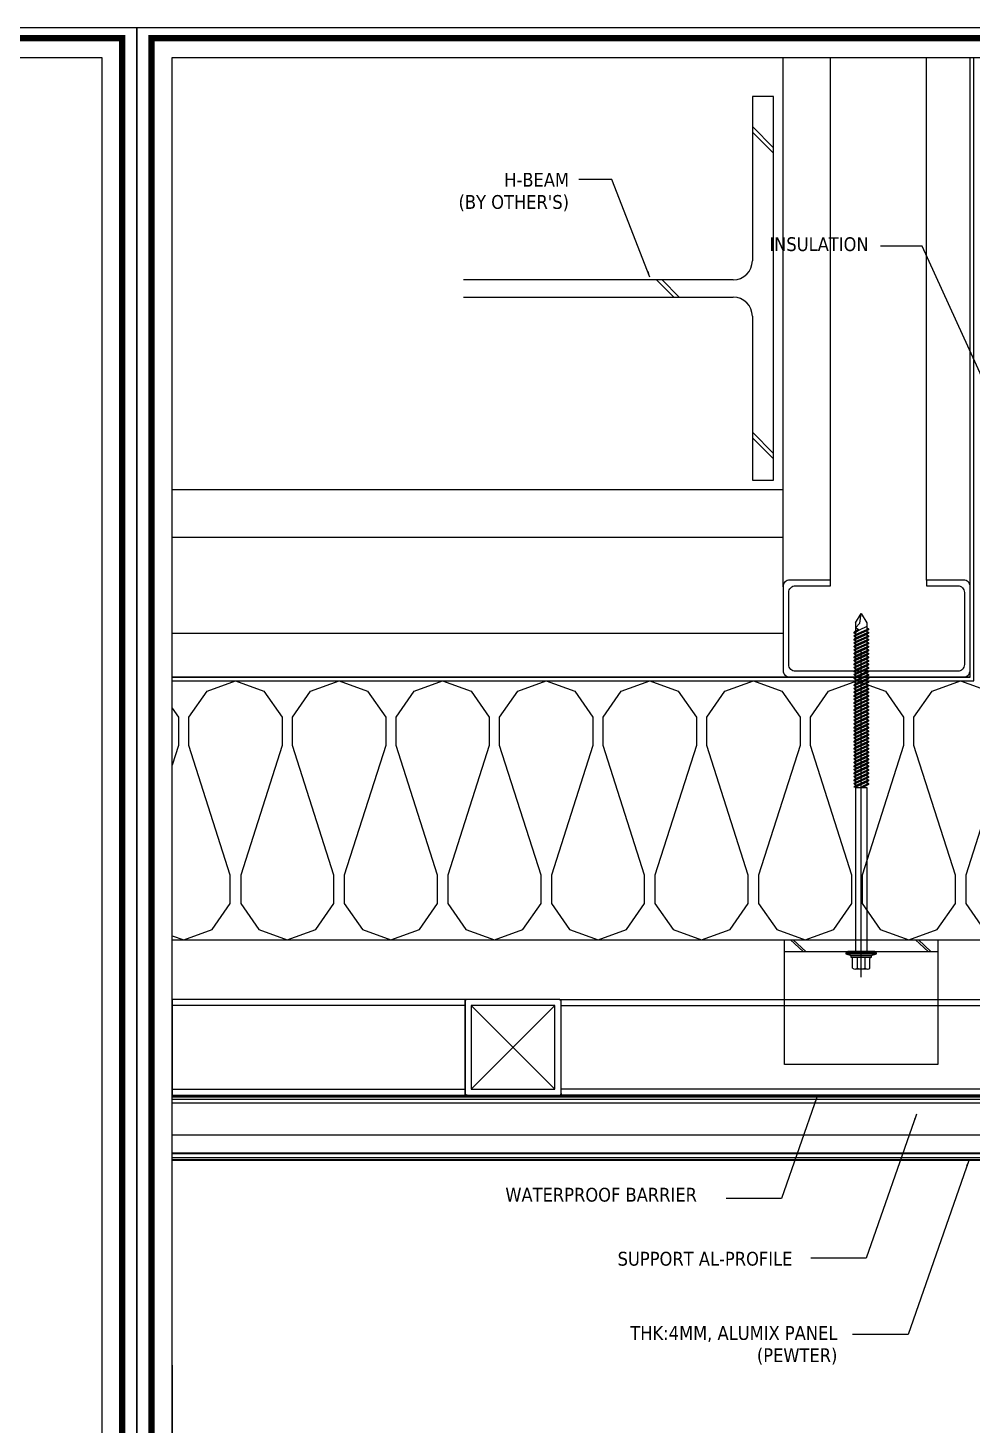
# Model space of a CAD drawing. Header units: millimetres. Extents: x 7297 to 60227, y -7497 to 19324.
# Drawn here: x 11703 to 12195, y 2849 to 3577 of the extents above; entities that cross this region are included whole.
import ezdxf

# ---------------------------------------------------------------- set-up
doc = ezdxf.new("R2010")
doc.units = ezdxf.units.MM
doc.linetypes.add('HIDDEN', pattern=[0.375, 0.25, -0.125])
doc.layers.add('NS_AL_PANEL', color=32, linetype='Continuous', lineweight=9)
for name, color, linetype in [('NS_BRACKET_NUTS', 1, 'Continuous'), ('NS_COL_D-GREY', 8, 'Continuous'), ('NS_COL_L-GREY', 8, 'Continuous'), ('NS_CON_LINE', 2, 'Continuous'), ('NS_DIM', 1, 'Continuous'), ('NS_FORM', 7, 'Continuous'), ('NS_FRAME', 253, 'Continuous'), ('NS_INSUL', 8, 'Continuous'), ('NS_PIPE_FRAME', 2, 'Continuous'), ('NS_TEXT', 2, 'Continuous'), ('NS_WATERPROOF', 150, 'Continuous')]:
    doc.layers.add(name, color=color, linetype=linetype)
doc.styles.add('Expo M', font='Expo M.ttf')
doc.dimstyles.new('DS2', dxfattribs={"dimscale": 2, "dimtxt": 1.8, "dimasz": 1.5, "dimexe": 1, "dimexo": 1, "dimgap": 0.5, "dimtad": 1, "dimtoh": 1, "dimdec": 1, "dimzin": 1, "dimdsep": 46, "dimtxsty": 'Expo M', "dimcen": 2, "dimadec": 1, "dimazin": 0, "dimtfac": 1, "dimtdec": 4, "dimtix": 1, "dimtmove": 1, "dimatfit": 3, "dimfxl": 1, "dimtolj": 1, "dimtzin": 1, "dimarcsym": 0})
doc.dimstyles.new('N-SPACE', dxfattribs={"dimscale": 4, "dimtxt": 1.8, "dimasz": 1.5, "dimexe": 1, "dimexo": 1, "dimgap": 1, "dimtad": 1, "dimtoh": 1, "dimdec": 1, "dimzin": 1, "dimdsep": 46, "dimtxsty": 'Expo M', "dimcen": 2, "dimclrd": 1, "dimclre": 1, "dimclrt": 2, "dimadec": 1, "dimazin": 0, "dimtfac": 1, "dimtdec": 1, "dimtix": 1, "dimtmove": 1, "dimatfit": 3, "dimfxl": 1, "dimtolj": 1, "dimtzin": 1, "dimarcsym": 0})

# ---------------------------------------------------------------- blocks, each defined once
blk = doc.blocks.new('*D787')
at = {"layer": 'NS_DIM', "color": 1, "lineweight": -2, "transparency": 16777216}
for p, q in [((11778.08, 2879.85), (11778.08, 2805.22)), ((12446.06, 2879.85), (12446.06, 2805.22)), ((12440.06, 2809.22), (11784.08, 2809.22))]:
    blk.add_line(p, q, dxfattribs=at)
at = {"layer": 'NS_DIM', "color": 1, "transparency": 16777216}
for points in [[(11784.08, 2810.22), (11784.08, 2808.22), (11778.08, 2809.22)], [(12440.06, 2810.22), (12440.06, 2808.22), (12446.06, 2809.22)]]:
    blk.add_solid(points, dxfattribs=at)
at = {"layer": 'NS_DIM', "color": 2, "transparency": 16777216, "insert": (12112.07, 2817), "char_height": 7.2, "attachment_point": 5, "style": 'Expo M'}
blk.add_mtext('\\A1;MODULE DIM', dxfattribs=at)
blk = doc.blocks.new('AL-TEMPLATE')
at = {"color": 7, "ltscale": 2}
blk.add_lwpolyline([(1972.34, 1515.25), (1972.34, 921.25), (2812.34, 921.25), (2812.34, 1515.25)], close=True, dxfattribs=at)
at = {"color": 8, "const_width": 2.5}
blk.add_lwpolyline([(1976.34, 1509.45), (2808.34, 1509.45), (2808.34, 927.05), (1976.34, 927.05)], close=True, dxfattribs=at)
at = {"color": 9}
blk.add_lwpolyline([(1984.07, 1501.32), (2709.08, 1501.32), (2709.08, 935.18), (1984.07, 935.18)], close=True, dxfattribs=at)
blk = doc.blocks.new('sb150')
for p, q in [((3.95, 167.86), (-3.95, 164.44)), ((-1.14, 167.51), (-3.95, 166.28)), ((-2.95, 171.33), (-2.95, 167.08)), ((2.95, 171.33), (2.95, 167.86)), ((3.95, 166.03), (-3.95, 162.61)), ((3.95, 164.19), (-3.95, 160.78)), ((3.95, 162.36), (-3.95, 158.94)), ((3.95, 160.53), (-3.95, 157.11)), ((-2.95, 166.28), (-2.95, 165.25)), ((-2.95, 164.44), (-2.95, 163.41)), ((-2.95, 162.61), (-2.95, 161.58)), ((-2.95, 160.78), (-2.95, 159.75)), ((2.95, 167.06), (2.95, 166.03)), ((2.95, 165.22), (2.95, 164.19)), ((2.95, 163.39), (2.95, 162.36)), ((2.95, 161.56), (2.95, 160.53)), ((3.95, 158.69), (-3.95, 155.28)), ((3.95, 156.86), (-3.95, 153.44)), ((3.95, 155.03), (-3.95, 151.61)), ((3.95, 153.2), (-3.95, 149.78)), ((-2.95, 158.94), (-2.95, 157.91)), ((-2.95, 157.11), (-2.95, 156.08)), ((-2.95, 155.28), (-2.95, 154.25)), ((-2.95, 153.44), (-2.95, 152.42)), ((3.95, 156.86), (-0.08, 155.13)), ((0, -13.4), (0, 156.79)), ((2.95, 159.72), (2.95, 158.69)), ((2.95, 157.89), (2.95, 156.86)), ((2.95, 156.06), (2.95, 155.03)), ((2.95, 154.22), (2.95, 153.2)), ((3.95, 151.36), (-3.95, 147.95)), ((3.95, 149.53), (-3.95, 146.11)), ((3.95, 147.7), (-3.95, 144.28)), ((3.95, 145.86), (-3.95, 142.45)), ((-2.95, 151.61), (-2.95, 150.58)), ((-2.95, 149.78), (-2.95, 148.75)), ((-2.95, 147.95), (-2.95, 146.92)), ((-2.95, 146.11), (-2.95, 145.08)), ((2.95, 152.39), (2.95, 151.36)), ((2.95, 150.56), (2.95, 149.53)), ((2.95, 148.73), (2.95, 147.7)), ((2.95, 146.89), (2.95, 145.86)), ((3.95, 144.03), (-3.95, 140.61)), ((3.95, 142.2), (-3.95, 138.78)), ((3.95, 140.36), (-3.95, 136.95)), ((3.95, 138.53), (-3.95, 135.11)), ((3.95, 138.53), (-3.95, 135.11)), ((-2.95, 144.28), (-2.95, 143.25)), ((-2.95, 142.45), (-2.95, 141.42)), ((-2.95, 140.61), (-2.95, 139.58)), ((-2.95, 138.78), (-2.95, 137.75)), ((2.95, 145.06), (2.95, 144.03)), ((2.95, 143.23), (2.95, 142.2)), ((2.95, 141.39), (2.95, 140.36)), ((2.95, 139.56), (2.95, 138.53)), ((3.95, 136.7), (-3.95, 133.28)), ((3.95, 134.87), (-3.95, 131.45)), ((3.95, 133.03), (-3.95, 129.62)), ((3.95, 131.2), (-3.95, 127.78)), ((-2.95, 136.95), (-2.95, 135.92)), ((-2.95, 135.11), (-2.95, 134.09)), ((-2.95, 133.28), (-2.95, 132.25)), ((-2.95, 131.45), (-2.95, 130.42)), ((2.95, 137.73), (2.95, 136.7)), ((2.95, 135.89), (2.95, 134.87)), ((2.95, 135.89), (2.95, 134.87)), ((2.95, 134.06), (2.95, 133.03)), ((2.95, 132.23), (2.95, 131.2)), ((3.95, 129.37), (-3.95, 125.95)), ((3.95, 127.53), (-3.95, 124.12)), ((3.95, 125.7), (-3.95, 122.28)), ((3.95, 123.87), (-3.95, 120.45)), ((-2.95, 129.62), (-2.95, 128.59)), ((-2.95, 127.78), (-2.95, 126.75)), ((-2.95, 125.95), (-2.95, 124.92)), ((-2.95, 124.12), (-2.95, 123.09)), ((2.95, 130.4), (2.95, 129.37)), ((2.95, 128.56), (2.95, 127.53)), ((2.95, 126.73), (2.95, 125.7)), ((2.95, 124.9), (2.95, 123.87)), ((3.95, 122.03), (-3.95, 118.62)), ((3.95, 120.2), (-3.95, 116.78)), ((3.95, 118.37), (-3.95, 114.95)), ((3.95, 116.54), (-3.95, 113.12)), ((-2.95, 122.28), (-2.95, 121.25)), ((-2.95, 120.45), (-2.95, 119.42)), ((-2.95, 118.62), (-2.95, 117.59)), ((-2.95, 116.78), (-2.95, 115.76)), ((2.95, 123.06), (2.95, 122.03)), ((2.95, 121.23), (2.95, 120.2)), ((2.95, 119.4), (2.95, 118.37)), ((2.95, 117.56), (2.95, 116.54)), ((3.95, 114.7), (-3.95, 111.29)), ((3.95, 112.87), (-3.95, 109.45)), ((3.95, 111.04), (-3.95, 107.62)), ((-2.95, 114.95), (-2.95, 113.92)), ((-2.95, 113.12), (-2.95, 112.09)), ((-2.95, 111.29), (-2.95, 110.26)), ((-2.95, 109.45), (-2.95, 108.42)), ((2.95, 115.73), (2.95, 114.7)), ((2.95, 113.9), (2.95, 112.87)), ((2.95, 112.07), (2.95, 111.04)), ((2.95, 110.23), (2.95, 109.2)), ((3.95, 109.2), (-3.95, 105.79)), ((3.95, 107.37), (-3.95, 103.95)), ((3.95, 105.54), (-3.95, 102.12)), ((3.95, 103.7), (-3.95, 100.29)), ((-2.95, 107.62), (-2.95, 106.59)), ((-2.95, 105.79), (-2.95, 104.76)), ((-2.95, 103.95), (-2.95, 102.92)), ((-2.95, 102.12), (-2.95, 101.09)), ((2.95, 108.4), (2.95, 107.37)), ((2.95, 106.57), (2.95, 105.54)), ((2.95, 104.73), (2.95, 103.7)), ((2.95, 102.9), (2.95, 101.87)), ((3.95, 101.87), (-3.95, 98.45)), ((3.95, 100.04), (-3.95, 96.62)), ((3.95, 98.21), (-3.95, 94.79)), ((3.95, 96.37), (-3.95, 92.96)), ((-2.95, 100.29), (-2.95, 99.26)), ((-2.95, 98.45), (-2.95, 97.43)), ((-2.95, 96.62), (-2.95, 95.59)), ((-2.95, 94.79), (-2.95, 93.76)), ((2.95, 101.07), (2.95, 100.04)), ((2.95, 99.23), (2.95, 98.21)), ((2.95, 97.4), (2.95, 96.37)), ((2.95, 95.57), (2.95, 94.54)), ((2.95, 95.57), (2.95, 94.54)), ((3.95, 94.54), (-3.95, 91.12)), ((3.95, 92.71), (-3.95, 89.29)), ((3.95, 90.87), (-3.95, 87.46)), ((3.95, 89.04), (-3.95, 85.62)), ((-2.95, 92.96), (-2.95, 91.93)), ((-2.95, 91.12), (-2.95, 90.09)), ((-2.95, 89.29), (-2.95, 88.26)), ((-2.95, 87.46), (-2.95, 86.43)), ((-2.95, 87.46), (-2.95, 86.43)), ((2.95, 93.74), (2.95, 92.71)), ((2.95, 91.9), (2.95, 90.87)), ((2.95, 90.07), (2.95, 89.04)), ((2.95, 88.24), (2.95, 87.21)), ((-2.95, 85.48), (2.95, 85.48)), ((-2.95, 85.48), (-2.95, 0)), ((3.95, 87.21), (-0.08, 85.48)), ((2.95, 85.48), (2.95, 0)), ((-5, -3.2), (-5.25, -3.2)), ((-4.5, -8.7), (-4.5, -3.7)), ((-2, -8.7), (-2, -3.2)), ((2, -8.7), (2, -3.2)), ((4.5, -8.7), (4.5, -3.7)), ((3, -9.2), (-3, -9.2))]:
    blk.add_line(p, q)
for points in [[(-2.95, 171.33), (0, 176.13), (2.95, 171.33)], [(2.95, 169.29), (-1.14, 167.49), (-2.95, 168.66), (-0.73, 171.16), (0, 176.13)], [(2.95, 168.26), (3.95, 167.86), (2.95, 168.66)], [(2.95, 168.26), (3.95, 167.86), (2.95, 168.66)], [(-2.95, 165.87), (-3.95, 166.28), (-2.95, 165.47)], [(-2.95, 164.04), (-3.95, 164.44), (-2.95, 163.64)], [(-2.95, 162.21), (-3.95, 162.61), (-2.95, 161.81)], [(-2.95, 160.37), (-3.95, 160.78), (-2.95, 159.97)], [(2.95, 166.43), (3.95, 166.03), (2.95, 166.83)], [(2.95, 166.43), (3.95, 166.03), (2.95, 166.83)], [(2.95, 164.6), (3.95, 164.19), (2.95, 165)], [(2.95, 164.6), (3.95, 164.19), (2.95, 165)], [(2.95, 162.76), (3.95, 162.36), (2.95, 163.16)], [(2.95, 162.76), (3.95, 162.36), (2.95, 163.16)], [(2.95, 160.93), (3.95, 160.53), (2.95, 161.33)], [(2.95, 160.93), (3.95, 160.53), (2.95, 161.33)], [(-2.95, 158.54), (-3.95, 158.94), (-2.95, 158.14)], [(-2.95, 156.71), (-3.95, 157.11), (-2.95, 156.31)], [(-2.95, 154.88), (-3.95, 155.28), (-2.95, 154.47)], [(-2.95, 153.04), (-3.95, 153.44), (-2.95, 152.64)], [(2.95, 159.1), (3.95, 158.69), (2.95, 159.5)], [(2.95, 159.1), (3.95, 158.69), (2.95, 159.5)], [(2.95, 157.26), (3.95, 156.86), (2.95, 157.67)], [(2.95, 157.26), (3.95, 156.86), (2.95, 157.67)], [(2.95, 157.26), (3.95, 156.86), (2.95, 157.67)], [(2.95, 157.26), (3.95, 156.86), (2.95, 157.67)], [(2.95, 155.43), (3.95, 155.03), (2.95, 155.83)], [(2.95, 155.43), (3.95, 155.03), (2.95, 155.83)], [(2.95, 153.6), (3.95, 153.2), (2.95, 154)], [(2.95, 153.6), (3.95, 153.2), (2.95, 154)], [(-2.95, 151.21), (-3.95, 151.61), (-2.95, 150.81)], [(-2.95, 149.38), (-3.95, 149.78), (-2.95, 148.97)], [(-2.95, 147.54), (-3.95, 147.95), (-2.95, 147.14)], [(-2.95, 145.71), (-3.95, 146.11), (-2.95, 145.31)], [(2.95, 151.76), (3.95, 151.36), (2.95, 152.17)], [(2.95, 151.76), (3.95, 151.36), (2.95, 152.17)], [(2.95, 149.93), (3.95, 149.53), (2.95, 150.33)], [(2.95, 149.93), (3.95, 149.53), (2.95, 150.33)], [(2.95, 148.1), (3.95, 147.7), (2.95, 148.5)], [(2.95, 148.1), (3.95, 147.7), (2.95, 148.5)], [(2.95, 146.27), (3.95, 145.86), (2.95, 146.67)], [(2.95, 146.27), (3.95, 145.86), (2.95, 146.67)], [(-2.95, 143.88), (-3.95, 144.28), (-2.95, 143.48)], [(-2.95, 142.04), (-3.95, 142.45), (-2.95, 141.64)], [(-2.95, 140.21), (-3.95, 140.61), (-2.95, 139.81)], [(-2.95, 138.38), (-3.95, 138.78), (-2.95, 137.98)], [(2.95, 144.43), (3.95, 144.03), (2.95, 144.83)], [(2.95, 144.43), (3.95, 144.03), (2.95, 144.83)], [(2.95, 142.6), (3.95, 142.2), (2.95, 143)], [(2.95, 142.6), (3.95, 142.2), (2.95, 143)], [(2.95, 140.77), (3.95, 140.36), (2.95, 141.17)], [(2.95, 140.77), (3.95, 140.36), (2.95, 141.17)], [(2.95, 138.93), (3.95, 138.53), (2.95, 139.34)], [(2.95, 138.93), (3.95, 138.53), (2.95, 139.34)], [(-2.95, 136.55), (-3.95, 136.95), (-2.95, 136.14)], [(-2.95, 134.71), (-3.95, 135.11), (-2.95, 134.31)], [(-2.95, 132.88), (-3.95, 133.28), (-2.95, 132.48)], [(-2.95, 131.05), (-3.95, 131.45), (-2.95, 130.64)], [(2.95, 137.1), (3.95, 136.7), (2.95, 137.5)], [(2.95, 137.1), (3.95, 136.7), (2.95, 137.5)], [(2.95, 135.27), (3.95, 134.87), (2.95, 135.67)], [(2.95, 135.27), (3.95, 134.87), (2.95, 135.67)], [(2.95, 135.27), (3.95, 134.87), (2.95, 135.67)], [(2.95, 135.27), (3.95, 134.87), (2.95, 135.67)], [(2.95, 133.43), (3.95, 133.03), (2.95, 133.84)], [(2.95, 133.43), (3.95, 133.03), (2.95, 133.84)], [(2.95, 131.6), (3.95, 131.2), (2.95, 132)], [(2.95, 131.6), (3.95, 131.2), (2.95, 132)], [(-2.95, 129.21), (-3.95, 129.62), (-2.95, 128.81)], [(-2.95, 127.38), (-3.95, 127.78), (-2.95, 126.98)], [(-2.95, 125.55), (-3.95, 125.95), (-2.95, 125.15)], [(-2.95, 123.71), (-3.95, 124.12), (-2.95, 123.31)], [(2.95, 129.77), (3.95, 129.37), (2.95, 130.17)], [(2.95, 129.77), (3.95, 129.37), (2.95, 130.17)], [(2.95, 127.94), (3.95, 127.53), (2.95, 128.34)], [(2.95, 127.94), (3.95, 127.53), (2.95, 128.34)], [(2.95, 126.1), (3.95, 125.7), (2.95, 126.5)], [(2.95, 126.1), (3.95, 125.7), (2.95, 126.5)], [(2.95, 124.27), (3.95, 123.87), (2.95, 124.67)], [(2.95, 124.27), (3.95, 123.87), (2.95, 124.67)], [(-2.95, 121.88), (-3.95, 122.28), (-2.95, 121.48)], [(-2.95, 120.05), (-3.95, 120.45), (-2.95, 119.65)], [(-2.95, 118.22), (-3.95, 118.62), (-2.95, 117.81)], [(-2.95, 116.38), (-3.95, 116.78), (-2.95, 115.98)], [(2.95, 122.44), (3.95, 122.03), (2.95, 122.84)], [(2.95, 122.44), (3.95, 122.03), (2.95, 122.84)], [(2.95, 120.6), (3.95, 120.2), (2.95, 121.01)], [(2.95, 120.6), (3.95, 120.2), (2.95, 121.01)], [(2.95, 118.77), (3.95, 118.37), (2.95, 119.17)], [(2.95, 118.77), (3.95, 118.37), (2.95, 119.17)], [(2.95, 116.94), (3.95, 116.54), (2.95, 117.34)], [(2.95, 116.94), (3.95, 116.54), (2.95, 117.34)], [(-2.95, 114.55), (-3.95, 114.95), (-2.95, 114.15)], [(-2.95, 112.72), (-3.95, 113.12), (-2.95, 112.31)], [(-2.95, 110.88), (-3.95, 111.29), (-2.95, 110.48)], [(-2.95, 109.05), (-3.95, 109.45), (-2.95, 108.65)], [(2.95, 115.1), (3.95, 114.7), (2.95, 115.51)], [(2.95, 115.1), (3.95, 114.7), (2.95, 115.51)], [(2.95, 113.27), (3.95, 112.87), (2.95, 113.67)], [(2.95, 113.27), (3.95, 112.87), (2.95, 113.67)], [(2.95, 111.44), (3.95, 111.04), (2.95, 111.84)], [(2.95, 111.44), (3.95, 111.04), (2.95, 111.84)], [(2.95, 109.61), (3.95, 109.2), (2.95, 110.01)], [(2.95, 109.61), (3.95, 109.2), (2.95, 110.01)], [(-2.95, 107.22), (-3.95, 107.62), (-2.95, 106.82)], [(-2.95, 105.38), (-3.95, 105.79), (-2.95, 104.98)], [(-2.95, 103.55), (-3.95, 103.95), (-2.95, 103.15)], [(-2.95, 101.72), (-3.95, 102.12), (-2.95, 101.32)], [(2.95, 107.77), (3.95, 107.37), (2.95, 108.17)], [(2.95, 107.77), (3.95, 107.37), (2.95, 108.17)], [(2.95, 105.94), (3.95, 105.54), (2.95, 106.34)], [(2.95, 105.94), (3.95, 105.54), (2.95, 106.34)], [(2.95, 104.11), (3.95, 103.7), (2.95, 104.51)], [(2.95, 104.11), (3.95, 103.7), (2.95, 104.51)], [(2.95, 102.27), (3.95, 101.87), (2.95, 102.68)], [(2.95, 102.27), (3.95, 101.87), (2.95, 102.68)], [(-2.95, 99.89), (-3.95, 100.29), (-2.95, 99.48)], [(-2.95, 98.05), (-3.95, 98.45), (-2.95, 97.65)], [(-2.95, 96.22), (-3.95, 96.62), (-2.95, 95.82)], [(-2.95, 94.39), (-3.95, 94.79), (-2.95, 93.98)], [(2.95, 100.44), (3.95, 100.04), (2.95, 100.84)], [(2.95, 100.44), (3.95, 100.04), (2.95, 100.84)], [(2.95, 98.61), (3.95, 98.21), (2.95, 99.01)], [(2.95, 98.61), (3.95, 98.21), (2.95, 99.01)], [(2.95, 96.77), (3.95, 96.37), (2.95, 97.18)], [(2.95, 96.77), (3.95, 96.37), (2.95, 97.18)], [(2.95, 94.94), (3.95, 94.54), (2.95, 95.34)], [(2.95, 94.94), (3.95, 94.54), (2.95, 95.34)], [(-2.95, 92.55), (-3.95, 92.96), (-2.95, 92.15)], [(-2.95, 90.72), (-3.95, 91.12), (-2.95, 90.32)], [(-2.95, 88.89), (-3.95, 89.29), (-2.95, 88.49)], [(-2.95, 87.05), (-3.95, 87.46), (-2.95, 86.65)], [(2.95, 93.11), (3.95, 92.71), (2.95, 93.51)], [(2.95, 93.11), (3.95, 92.71), (2.95, 93.51)], [(2.95, 91.28), (3.95, 90.87), (2.95, 91.68)], [(2.95, 91.28), (3.95, 90.87), (2.95, 91.68)], [(2.95, 89.44), (3.95, 89.04), (2.95, 89.84)], [(2.95, 89.44), (3.95, 89.04), (2.95, 89.84)], [(2.95, 87.61), (3.95, 87.21), (2.95, 88.01)], [(2.95, 87.61), (3.95, 87.21), (2.95, 88.01)]]:
    blk.add_lwpolyline(points)
for points in [[(-3.95, 164.44), (-2.95, 165.25), (2.95, 167.86), (3.95, 167.86), (2.95, 167.06), (-2.95, 164.44)], [(-3.95, 166.28), (-2.95, 167.08), (-2.14, 167.51), (-1.14, 167.51), (-2.14, 166.71), (-2.95, 166.28)], [(-3.95, 162.61), (-2.95, 163.41), (2.95, 166.03), (3.95, 166.03), (2.95, 165.22), (-2.95, 162.61)], [(-3.95, 160.78), (-2.95, 161.58), (2.95, 164.19), (3.95, 164.19), (2.95, 163.39), (-2.95, 160.78)], [(-3.95, 158.94), (-2.95, 159.75), (2.95, 162.36), (3.95, 162.36), (2.95, 161.56), (-2.95, 158.94)], [(-3.95, 157.11), (-2.95, 157.91), (2.95, 160.53), (3.95, 160.53), (2.95, 159.72), (-2.95, 157.11)], [(-3.95, 155.28), (-2.95, 156.08), (2.95, 158.69), (3.95, 158.69), (2.95, 157.89), (-2.95, 155.28)], [(-3.95, 153.44), (-2.95, 154.25), (2.95, 156.86), (3.95, 156.86), (2.95, 156.06), (-2.95, 153.44)], [(-3.95, 151.61), (-2.95, 152.42), (2.95, 155.03), (3.95, 155.03), (2.95, 154.22), (-2.95, 151.61)], [(-3.95, 149.78), (-2.95, 150.58), (2.95, 153.2), (3.95, 153.2), (2.95, 152.39), (-2.95, 149.78)], [(-3.95, 147.95), (-2.95, 148.75), (2.95, 151.36), (3.95, 151.36), (2.95, 150.56), (-2.95, 147.95)], [(-3.95, 146.11), (-2.95, 146.92), (2.95, 149.53), (3.95, 149.53), (2.95, 148.73), (-2.95, 146.11)], [(-3.95, 144.28), (-2.95, 145.08), (2.95, 147.7), (3.95, 147.7), (2.95, 146.89), (-2.95, 144.28)], [(-3.95, 142.45), (-2.95, 143.25), (2.95, 145.86), (3.95, 145.86), (2.95, 145.06), (-2.95, 142.45)], [(-3.95, 140.61), (-2.95, 141.42), (2.95, 144.03), (3.95, 144.03), (2.95, 143.23), (-2.95, 140.61)], [(-3.95, 138.78), (-2.95, 139.58), (2.95, 142.2), (3.95, 142.2), (2.95, 141.39), (-2.95, 138.78)], [(-3.95, 136.95), (-2.95, 137.75), (2.95, 140.36), (3.95, 140.36), (2.95, 139.56), (-2.95, 136.95)], [(-3.95, 135.11), (-2.95, 135.92), (2.95, 138.53), (3.95, 138.53), (2.95, 137.73), (-2.95, 135.11)], [(-3.95, 135.11), (-2.95, 135.92), (2.95, 138.53), (3.95, 138.53), (2.95, 137.73), (-2.95, 135.11)], [(-3.95, 133.28), (-2.95, 134.09), (2.95, 136.7), (3.95, 136.7), (2.95, 135.89), (-2.95, 133.28)], [(-3.95, 131.45), (-2.95, 132.25), (2.95, 134.87), (3.95, 134.87), (2.95, 134.06), (-2.95, 131.45)], [(-3.95, 129.62), (-2.95, 130.42), (2.95, 133.03), (3.95, 133.03), (2.95, 132.23), (-2.95, 129.62)], [(-3.95, 127.78), (-2.95, 128.59), (2.95, 131.2), (3.95, 131.2), (2.95, 130.4), (-2.95, 127.78)], [(-3.95, 125.95), (-2.95, 126.75), (2.95, 129.37), (3.95, 129.37), (2.95, 128.56), (-2.95, 125.95)], [(-3.95, 124.12), (-2.95, 124.92), (2.95, 127.53), (3.95, 127.53), (2.95, 126.73), (-2.95, 124.12)], [(-3.95, 122.28), (-2.95, 123.09), (2.95, 125.7), (3.95, 125.7), (2.95, 124.9), (-2.95, 122.28)], [(-3.95, 120.45), (-2.95, 121.25), (2.95, 123.87), (3.95, 123.87), (2.95, 123.06), (-2.95, 120.45)], [(-3.95, 118.62), (-2.95, 119.42), (2.95, 122.03), (3.95, 122.03), (2.95, 121.23), (-2.95, 118.62)], [(-3.95, 116.78), (-2.95, 117.59), (2.95, 120.2), (3.95, 120.2), (2.95, 119.4), (-2.95, 116.78)], [(-3.95, 114.95), (-2.95, 115.76), (2.95, 118.37), (3.95, 118.37), (2.95, 117.56), (-2.95, 114.95)], [(-3.95, 113.12), (-2.95, 113.92), (2.95, 116.54), (3.95, 116.54), (2.95, 115.73), (-2.95, 113.12)], [(-3.95, 111.29), (-2.95, 112.09), (2.95, 114.7), (3.95, 114.7), (2.95, 113.9), (-2.95, 111.29)], [(-3.95, 109.45), (-2.95, 110.26), (2.95, 112.87), (3.95, 112.87), (2.95, 112.07), (-2.95, 109.45)], [(-3.95, 107.62), (-2.95, 108.42), (2.95, 111.04), (3.95, 111.04), (2.95, 110.23), (-2.95, 107.62)], [(-3.95, 105.79), (-2.95, 106.59), (2.95, 109.2), (3.95, 109.2), (2.95, 108.4), (-2.95, 105.79)], [(-3.95, 103.95), (-2.95, 104.76), (2.95, 107.37), (3.95, 107.37), (2.95, 106.57), (-2.95, 103.95)], [(-3.95, 102.12), (-2.95, 102.92), (2.95, 105.54), (3.95, 105.54), (2.95, 104.73), (-2.95, 102.12)], [(-3.95, 100.29), (-2.95, 101.09), (2.95, 103.7), (3.95, 103.7), (2.95, 102.9), (-2.95, 100.29)], [(-3.95, 98.45), (-2.95, 99.26), (2.95, 101.87), (3.95, 101.87), (2.95, 101.07), (-2.95, 98.45)], [(-3.95, 96.62), (-2.95, 97.43), (2.95, 100.04), (3.95, 100.04), (2.95, 99.23), (-2.95, 96.62)], [(-3.95, 94.79), (-2.95, 95.59), (2.95, 98.21), (3.95, 98.21), (2.95, 97.4), (-2.95, 94.79)], [(-3.95, 92.96), (-2.95, 93.76), (2.95, 96.37), (3.95, 96.37), (2.95, 95.57), (-2.95, 92.96)], [(-3.95, 91.12), (-2.95, 91.93), (2.95, 94.54), (3.95, 94.54), (2.95, 93.74), (-2.95, 91.12)], [(-3.95, 89.29), (-2.95, 90.09), (2.95, 92.71), (3.95, 92.71), (2.95, 91.9), (-2.95, 89.29)], [(-3.95, 87.46), (-2.95, 88.26), (2.95, 90.87), (3.95, 90.87), (2.95, 90.07), (-2.95, 87.46)], [(-3.95, 85.62), (-2.95, 86.43), (2.95, 89.04), (3.95, 89.04), (2.95, 88.24), (-2.95, 85.62)], [(-0.08, 85.48), (0.92, 86.28), (2.95, 87.21), (3.95, 87.21), (2.95, 86.4), (0.92, 85.48)], [(7, -0.7), (7, 0), (-7, 0), (-7, -0.7)], [(-8, -1.2), (8, -1.2), (8, -0.7), (-8, -0.7)], [(-5.25, -2.2), (5.25, -2.2), (8, -1.2), (-8, -1.2)], [(5.25, -2.2), (5.25, -3.2), (-5.25, -3.2), (-5.25, -2.2)]]:
    blk.add_lwpolyline(points, close=True)
for centre, radius, start, end in [((-5, -3.7), 0.5, 0, 90), ((5, -3.7), 0.5, 90, 180), ((-3.25, -7.39), 1.81, 226.39718, 313.60282), ((0, -4.95), 4.25, 241.92751, 298.07249), ((3.25, -7.39), 1.81, 226.39718, 313.60282)]:
    blk.add_arc(centre, radius, start, end)
blk = doc.blocks.new('*U98')
for p, q in [((1, 50), (0, 50)), ((0, 49), (0, 50)), ((0, 49), (0, 1)), ((49, 50), (1, 50)), ((3.2, 3.2), (46.8, 46.8)), ((46.8, 3.2), (3.2, 46.8)), ((49, 50), (50, 50)), ((50, 49), (50, 50)), ((50, 1), (50, 49)), ((0, 1), (0, 0)), ((1, 0), (0, 0)), ((50, 1), (50, 0)), ((1, 0), (49, 0)), ((49, 0), (50, 0))]:
    blk.add_line(p, q)
blk.add_lwpolyline([(3.2, 46.8), (3.2, 3.2), (46.8, 3.2), (46.8, 46.8)], close=True)
for centre, start, end in [((1, 49), 90, 180), ((49, 49), 0, 90), ((1, 1), 180, 270), ((49, 1), 270, 0)]:
    blk.add_arc(centre, 1, start, end)
blk = doc.blocks.new('*U183')
blk.add_lwpolyline([(0, 0), (50, 0), (50, 152.73), (0, 152.73)], close=True)
at = {"linetype": 'HIDDEN'}
blk.add_lwpolyline([(3.2, 0), (46.8, 0), (46.8, 152.73), (3.2, 152.73)], close=True, dxfattribs=at)
blk = doc.blocks.new('*U182')
blk.add_lwpolyline([(0, 0), (50, 0), (50, 381.25), (0, 381.25)], close=True)
at = {"linetype": 'HIDDEN'}
blk.add_lwpolyline([(3.2, 0), (46.8, 0), (46.8, 381.25), (3.2, 381.25)], close=True, dxfattribs=at)

msp = doc.modelspace()

# ---------------------------------------------------------------- linework, layer by layer
at = {"layer": 'NS_AL_PANEL'}
for p, q in [((11778.08, 2990.61), (12446.06, 2990.61)), ((11778.08, 2990.11), (12446.06, 2990.11)), ((11778.08, 2987.11), (12446.06, 2987.11)), ((11778.08, 2986.61), (12446.06, 2986.61))]:
    msp.add_line(p, q, dxfattribs=at)
at = {"layer": 'NS_BRACKET_NUTS'}
for points in [[(12177.29, 3101.61), (12177.29, 3036.61), (12097.29, 3036.61), (12097.29, 3101.61)], [(12097.29, 3095.61), (12177.29, 3095.61)]]:
    msp.add_lwpolyline(points, dxfattribs=at)
at = {"layer": 'NS_COL_D-GREY'}
for p, q in [((12091.51, 3541.16), (12080.51, 3541.16)), ((12080.51, 3541.16), (12080.51, 3455.66)), ((12091.51, 3341.16), (12091.51, 3541.16)), ((12091.51, 3514.55), (12080.51, 3525.55)), ((12091.51, 3511.72), (12080.51, 3522.72)), ((12070.51, 3445.66), (11929.92, 3445.66)), ((12039.54, 3436.71), (12030.59, 3445.66)), ((12042.42, 3436.66), (12033.42, 3445.66)), ((11929.92, 3436.66), (12070.51, 3436.66)), ((12080.51, 3426.66), (12080.51, 3341.16)), ((12091.51, 3355.22), (12080.51, 3366.22)), ((12091.51, 3352.39), (12080.51, 3363.39)), ((12080.51, 3341.16), (12091.51, 3341.16))]:
    msp.add_line(p, q, dxfattribs=at)
for centre, start, end in [((12070.51, 3455.66), 270, 0), ((12070.51, 3426.66), 0, 90)]:
    msp.add_arc(centre, 10, start, end, dxfattribs=at)
at = {"layer": 'NS_COL_L-GREY'}
for p, q in [((11778.08, 3018.61), (12332.06, 3018.61)), ((11778.08, 3016.61), (12332.06, 3016.61)), ((11778.08, 2999.95), (12332.06, 2999.95)), ((11778.08, 2988.11), (12332.06, 2988.11))]:
    msp.add_line(p, q, dxfattribs=at)
at = {"layer": 'NS_CON_LINE'}
msp.add_lwpolyline([(11778.08, 3238.61), (12194.06, 3238.61), (12194.06, 3561.49)], dxfattribs=at)
at = {"layer": 'NS_DIM'}
for p, q in [((12100.39, 3101.61), (12106.94, 3095.61)), ((12101.87, 3101.61), (12108.43, 3095.61)), ((12165.61, 3101.61), (12172.17, 3095.61)), ((12167.09, 3101.61), (12173.65, 3095.61))]:
    msp.add_line(p, q, dxfattribs=at)
at = {"layer": 'NS_FRAME'}
for p, q in [((12096.51, 3285.71), (12096.51, 3561.49)), ((12121.26, 3289.19), (12121.26, 3561.49)), ((12171.38, 3289.19), (12171.38, 3561.49)), ((12194.06, 3238.61), (12194.06, 3561.49)), ((12096.51, 3336.16), (11778.08, 3336.16)), ((12096.51, 3311.4), (11778.08, 3311.4)), ((12096.51, 3261.29), (11778.08, 3261.29)), ((12194.06, 3238.61), (11778.08, 3238.61))]:
    msp.add_line(p, q, dxfattribs=at)
msp.add_lwpolyline([(12187.58, 3286.19, -0.414214), (12191.06, 3282.71), (12191.06, 3245.09, -0.414214), (12187.58, 3241.61), (12102.99, 3241.61, -0.414214), (12099.51, 3245.09), (12099.51, 3282.71, -0.414214), (12102.99, 3286.19), (12121.26, 3286.19), (12121.26, 3289.19), (12099.99, 3289.19, 0.414214), (12096.51, 3285.71), (12096.51, 3242.09, 0.414214), (12099.99, 3238.61), (12190.58, 3238.61, 0.414214), (12194.06, 3242.09), (12194.06, 3285.71, 0.414214), (12190.58, 3289.19), (12171.38, 3289.19), (12171.38, 3286.19)], format="xyb", close=True, dxfattribs=at)
at = {"layer": 'NS_INSUL'}
for points in [[(11778.08, 3236.61), (12196.06, 3236.61), (12196.06, 3561.49)], [(11778.08, 3103.78), (11784.06, 3101.61), (11798.91, 3107.01), (11808.36, 3120.51), (11808.36, 3135.36), (11786.76, 3202.86), (11786.76, 3217.71), (11796.21, 3231.21), (11811.06, 3236.61), (11825.91, 3231.21), (11835.36, 3217.71), (11835.36, 3202.86), (11813.76, 3135.36), (11813.76, 3120.51), (11823.21, 3107.01), (11838.06, 3101.61), (11852.91, 3107.01), (11862.36, 3120.51), (11862.36, 3135.36), (11840.76, 3202.86), (11840.76, 3217.71), (11850.21, 3231.21), (11865.06, 3236.61), (11879.91, 3231.21), (11889.36, 3217.71), (11889.36, 3202.86), (11867.76, 3135.36), (11867.76, 3120.51), (11877.21, 3107.01), (11892.06, 3101.61), (11906.91, 3107.01), (11916.36, 3120.51), (11916.36, 3135.36), (11894.76, 3202.86), (11894.76, 3217.71), (11904.21, 3231.21), (11919.06, 3236.61), (11933.91, 3231.21), (11943.36, 3217.71), (11943.36, 3202.86), (11921.76, 3135.36), (11921.76, 3120.51), (11931.21, 3107.01), (11946.06, 3101.61), (11960.91, 3107.01), (11970.36, 3120.51), (11970.36, 3135.36), (11948.76, 3202.86), (11948.76, 3217.71), (11958.21, 3231.21), (11973.06, 3236.61), (11987.91, 3231.21), (11997.36, 3217.71), (11997.36, 3202.86), (11975.76, 3135.36), (11975.76, 3120.51), (11985.21, 3107.01), (12000.06, 3101.61), (12014.91, 3107.01), (12024.36, 3120.51), (12024.36, 3135.36), (12002.76, 3202.86), (12002.76, 3217.71), (12012.21, 3231.21), (12027.06, 3236.61), (12041.91, 3231.21), (12051.36, 3217.71), (12051.36, 3202.86), (12029.76, 3135.36)], [(12029.76, 3135.36), (12029.76, 3120.51), (12039.21, 3107.01), (12054.06, 3101.61), (12068.91, 3107.01), (12078.36, 3120.51), (12078.36, 3135.36), (12056.76, 3202.86), (12056.76, 3217.71), (12066.21, 3231.21), (12081.06, 3236.61), (12095.91, 3231.21), (12105.36, 3217.71), (12105.36, 3202.86), (12083.76, 3135.36), (12083.76, 3120.51), (12093.21, 3107.01), (12108.06, 3101.61), (12122.91, 3107.01), (12132.36, 3120.51), (12132.36, 3135.36), (12110.76, 3202.86), (12110.76, 3217.71), (12120.21, 3231.21), (12135.06, 3236.61), (12149.91, 3231.21), (12159.36, 3217.71), (12159.36, 3202.86), (12137.76, 3135.36), (12137.76, 3120.51), (12147.21, 3107.01), (12162.06, 3101.61), (12176.91, 3107.01), (12186.36, 3120.51), (12186.36, 3135.36), (12164.76, 3202.86), (12164.76, 3217.71), (12174.21, 3231.21), (12189.06, 3236.61), (12203.91, 3231.21)], [(11778.08, 3222.4), (11781.36, 3217.71), (11781.36, 3202.86), (11778.08, 3192.61)], [(12078.36, 3135.36), (12056.76, 3202.86)], [(12213.36, 3202.86), (12191.76, 3135.36), (12191.76, 3120.51), (12201.21, 3107.01)]]:
    msp.add_lwpolyline(points, dxfattribs=at)
at = {"layer": 'NS_WATERPROOF', "ltscale": 3}
for p, q in [((12413.06, 3020.11), (11778.08, 3020.11)), ((12413.06, 3019.61), (11778.08, 3019.61))]:
    msp.add_line(p, q, dxfattribs=at)
at = {"layer": 'NS_WATERPROOF'}
msp.add_lwpolyline([(11778.08, 3101.61), (12331.06, 3101.61), (12331.06, 3561.49)], dxfattribs=at)

# ---------------------------------------------------------------- block references
at = {"layer": 'NS_BRACKET_NUTS'}
msp.add_blockref('sb150', (12137.29, 3095.61), dxfattribs=at)
at = {"layer": 'NS_FORM', "xscale": 1.32, "yscale": 1.32, "zscale": 1.32, "rotation": 270}
for p in [(9759.56, 6180.47), (10543.64, 6180.47)]:
    msp.add_blockref('AL-TEMPLATE', p, dxfattribs=at)
at = {"layer": 'NS_FRAME', "rotation": 90}
msp.add_blockref('*U183', (11930.81, 3020.61), dxfattribs=at)
at = {"layer": 'NS_FRAME', "xscale": -1, "rotation": 270}
msp.add_blockref('*U182', (11980.81, 3020.61), dxfattribs=at)
at = {"layer": 'NS_PIPE_FRAME'}
msp.add_blockref('*U98', (11930.81, 3020.61), dxfattribs=at)

# ---------------------------------------------------------------- texts
at = {"layer": 'NS_TEXT', "char_height": 7.2, "line_spacing_factor": 0.963855}
for s, insert, width, attachment_point in [("\\pxqr;{\\fTahoma|b0|i0|c0|p34;H-BEAM\\P(BY OTHER'S)}", (11918.04, 3501.44), 66.8903, 1), ('\\pxqr;{\\fTahoma|b0|i0|c0|p34;INSULATION}', (12022.62, 3467.89), 118.4981, 1), ('\\fTahoma;WATERPROOF BARRIER', (11951.76, 2972.37), 112.4594, 1), ('\\pxql;{\\fTahoma|b0|i0|c129|p34;SUPPORT AL-PROFILE}', (12010.28, 2939), 118.4981, 1), ('\\pxqr;{\\fTahoma|b0|i0|c0|p34;T\\fTahoma|b0|i0|c129|p34;HK:4MM,\\fTahoma|b0|i0|c0|p34; \\fTahoma|b0|i0|c129|p34;ALUMIX\\fTahoma|b0|i0|c0|p34; PANEL\\P(PEWTER)}', (12124.85, 2900.29), 136.0889, 3)]:
    msp.add_mtext(s, dxfattribs=dict(at, insert=insert, width=width, attachment_point=attachment_point))

# ---------------------------------------------------------------- dimensions: what is measured, and where the dimension line sits
at = {"layer": 'NS_DIM'}
dim = msp.add_linear_dim(base=(11778.08, 2809.22), p1=(12446.06, 2883.85), p2=(11778.08, 2883.85), text='MODULE DIM', dimstyle='N-SPACE', dxfattribs=at)
dim.commit()
dim.dimension.update_dxf_attribs({"geometry": '*D787', "text_midpoint": (12112.07, 2817)})

# ---------------------------------------------------------------- leaders
for points in [[(12027.15, 3447.13), (12007.3, 3497.94), (11990.06, 3497.94)], [(12220.58, 3350.2), (12169.08, 3463.26), (12147.28, 3463.26)], [(12114.21, 3019.61), (12095.77, 2966.85), (12066.78, 2966.85)], [(12166.16, 3010.82), (12139.93, 2935.75), (12110.94, 2935.75)], [(12193.36, 2986.61), (12161.68, 2895.96), (12132.69, 2895.96)]]:
    msp.add_leader(points, dimstyle='DS2', override={"dimgap": 0.5, "dimtad": 0}, dxfattribs=at)

doc.saveas('drawing.dxf')
